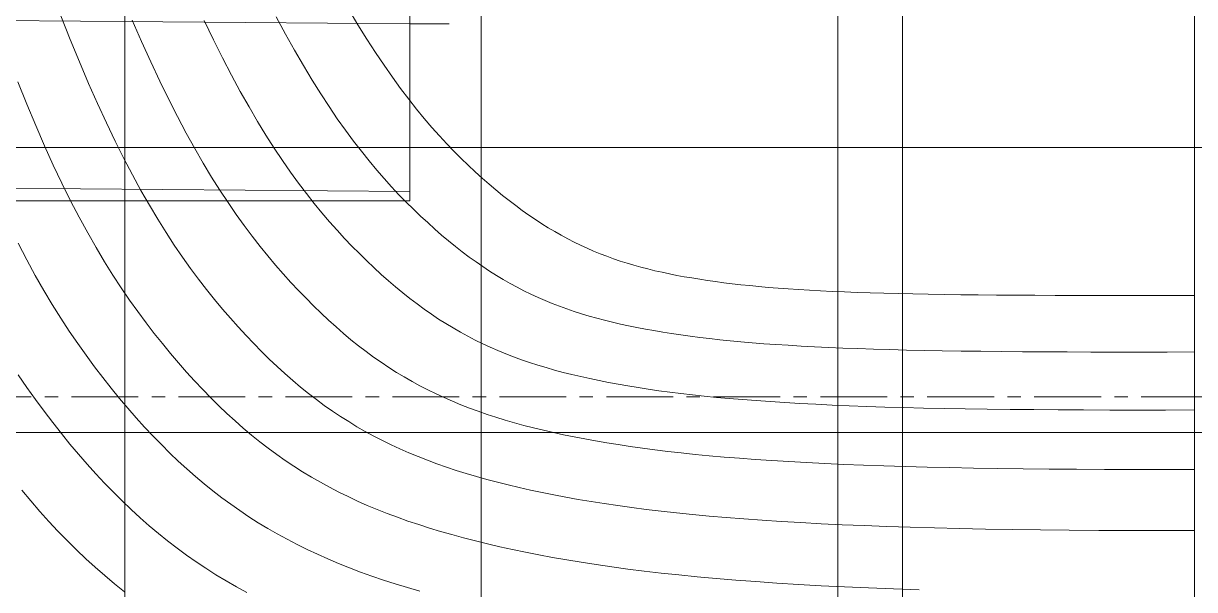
# Model space of a CAD drawing. Extents: x -3086 to 3308, y -97 to 4301.
# Drawn here: x -1642 to 0, y 1430 to 2224 of the extents above; entities that cross this region are included whole.
import ezdxf

# ---------------------------------------------------------------- set-up
doc = ezdxf.new("R2010")
doc.units = 0
doc.header["$LTSCALE"] = 3
doc.header["$MEASUREMENT"] = 0
doc.linetypes.add('CENTER', pattern=[50, 31.25, -6.25, 6.25, -6.25])
doc.layers.get('0').update_dxf_attribs({"linetype": 'CONTINUOUS'})
for name, color, linetype in [('-1', 7, 'CONTINUOUS'), ('-2', 7, 'CONTINUOUS'), ('-3', 7, 'CONTINUOUS'), ('-4', 7, 'CONTINUOUS'), ('1', 7, 'CONTINUOUS'), ('15', 7, 'CONTINUOUS'), ('2', 7, 'CONTINUOUS'), ('3', 7, 'CONTINUOUS'), ('4', 7, 'CONTINUOUS'), ('CENTER', 1, 'CENTER'), ('P1', 1, 'CONTINUOUS'), ('P3', 7, 'CONTINUOUS')]:
    doc.layers.add(name, color=color, linetype=linetype)

msp = doc.modelspace()

# ---------------------------------------------------------------- linework, layer by layer
at = {"layer": '-1', "lineweight": 0, "elevation": -20650}
msp.add_lwpolyline([(-1489.5, 2228.2), (-1476.4, 2198.3), (-1463.5, 2169.8), (-1450.8, 2142.9), (-1438.3, 2117.3), (-1425.9, 2093.1), (-1413.8, 2070.1), (-1401.7, 2048.4), (-1389.8, 2027.8), (-1378.1, 2008.4), (-1366.5, 1989.9), (-1355, 1972.5), (-1343.6, 1955.9), (-1332.4, 1940.2), (-1321.2, 1925.3), (-1310.2, 1911.2), (-1299.3, 1897.7), (-1288.4, 1884.8), (-1277.6, 1872.5), (-1266.9, 1860.7), (-1256.3, 1849.3), (-1245.7, 1838.3), (-1235.1, 1827.7), (-1224.6, 1817.5), (-1214.1, 1807.6), (-1203.6, 1798.2), (-1193.2, 1789.1), (-1182.7, 1780.3), (-1172.2, 1771.9), (-1161.6, 1763.8), (-1151, 1756), (-1140.4, 1748.6), (-1129.7, 1741.4), (-1118.9, 1734.5), (-1108, 1728), (-1097, 1721.7), (-1086, 1715.6), (-1074.8, 1709.8), (-1063.4, 1704.3), (-1051.9, 1699), (-1040.3, 1693.9), (-1028.5, 1689), (-1016.5, 1684.3), (-1004.4, 1679.9), (-992, 1675.6), (-979.4, 1671.5), (-966.6, 1667.6), (-953.6, 1663.8), (-940.3, 1660.2), (-926.8, 1656.8), (-913, 1653.4), (-899, 1650.2), (-884.6, 1647.1), (-870, 1644.1), (-855, 1641.2), (-839.7, 1638.4), (-824, 1635.7), (-807.9, 1633.1), (-791.3, 1630.6), (-774.2, 1628.2), (-756.6, 1625.9), (-738.5, 1623.7), (-719.7, 1621.5), (-700.3, 1619.5), (-680.3, 1617.6), (-659.5, 1615.7), (-638.1, 1614), (-615.8, 1612.3), (-592.7, 1610.8), (-568.8, 1609.3), (-544, 1607.9), (-518.4, 1606.6), (-491.7, 1605.5), (-464.1, 1604.4), (-435.5, 1603.3), (-405.8, 1602.4), (-375, 1601.6), (-343.1, 1600.9), (-310.1, 1600.2), (-275.9, 1599.7), (-240.4, 1599.2), (-203.7, 1598.8), (-165.7, 1598.6), (-126.3, 1598.4), (-85.6, 1598.3), (-43.5, 1598.2), (0, 1598.3)], dxfattribs=at)
at = {"layer": '-2', "lineweight": 0, "elevation": -21050}
msp.add_lwpolyline([(-1388.7, 2227.7), (-1375.7, 2200.8), (-1362.9, 2175.4), (-1350.3, 2151.2), (-1337.9, 2128.4), (-1325.7, 2106.8), (-1313.7, 2086.3), (-1301.9, 2067), (-1290.2, 2048.8), (-1278.7, 2031.5), (-1267.4, 2015.2), (-1256.2, 1999.8), (-1245.2, 1985.2), (-1234.2, 1971.3), (-1223.4, 1958.2), (-1212.7, 1945.7), (-1202.2, 1933.8), (-1191.7, 1922.4), (-1181.3, 1911.6), (-1171, 1901.1), (-1160.7, 1891), (-1150.5, 1881.3), (-1140.4, 1871.9), (-1130.3, 1862.9), (-1120.3, 1854.3), (-1110.2, 1846), (-1100.2, 1838), (-1090.1, 1830.4), (-1080.1, 1823), (-1070, 1816), (-1059.9, 1809.3), (-1049.8, 1802.8), (-1039.6, 1796.7), (-1029.3, 1790.8), (-1018.9, 1785.1), (-1008.5, 1779.8), (-998, 1774.6), (-987.4, 1769.7), (-976.6, 1765), (-965.8, 1760.6), (-954.7, 1756.3), (-943.6, 1752.2), (-932.3, 1748.3), (-920.8, 1744.6), (-909.1, 1741.1), (-897.3, 1737.7), (-885.2, 1734.5), (-873, 1731.4), (-860.5, 1728.5), (-847.8, 1725.7), (-834.8, 1723), (-821.6, 1720.4), (-808.2, 1717.9), (-794.4, 1715.5), (-780.3, 1713.2), (-765.9, 1710.9), (-751.1, 1708.8), (-735.9, 1706.7), (-720.2, 1704.8), (-704.1, 1702.9), (-687.4, 1701.1), (-670.2, 1699.4), (-652.4, 1697.8), (-633.9, 1696.2), (-614.8, 1694.8), (-595, 1693.4), (-574.5, 1692.1), (-553.2, 1690.9), (-531.1, 1689.7), (-508.1, 1688.7), (-484.4, 1687.7), (-459.7, 1686.8), (-434, 1685.9), (-407.4, 1685.2), (-379.8, 1684.5), (-351.2, 1683.9), (-321.5, 1683.4), (-290.6, 1682.9), (-258.7, 1682.5), (-225.5, 1682.2), (-191.2, 1682), (-155.6, 1681.8), (-118.7, 1681.7), (-80.5, 1681.6), (-40.9, 1681.7), (0, 1681.8)], dxfattribs=at)
at = {"layer": '-3', "lineweight": 0, "elevation": -21450}
msp.add_lwpolyline([(-1287.4, 2232.8), (-1274.5, 2208.8), (-1261.8, 2186.1), (-1249.4, 2164.6), (-1237.2, 2144.4), (-1225.2, 2125.2), (-1213.4, 2107.2), (-1201.9, 2090.1), (-1190.5, 2074.1), (-1179.3, 2058.9), (-1168.2, 2044.6), (-1157.4, 2031), (-1146.7, 2018.2), (-1136.1, 2006.1), (-1125.7, 1994.6), (-1115.4, 1983.6), (-1105.2, 1973.2), (-1095.1, 1963.2), (-1085.1, 1953.6), (-1075.2, 1944.4), (-1065.3, 1935.5), (-1055.6, 1927), (-1045.9, 1918.8), (-1036.2, 1910.9), (-1026.6, 1903.4), (-1017, 1896.2), (-1007.4, 1889.3), (-997.9, 1882.7), (-988.3, 1876.4), (-978.7, 1870.3), (-969.2, 1864.6), (-959.5, 1859.1), (-949.9, 1853.8), (-940.2, 1848.8), (-930.4, 1844.1), (-920.5, 1839.5), (-910.6, 1835.2), (-900.6, 1831.1), (-890.5, 1827.2), (-880.3, 1823.5), (-869.9, 1820), (-859.5, 1816.6), (-848.9, 1813.4), (-838.1, 1810.4), (-827.2, 1807.5), (-816.2, 1804.8), (-804.9, 1802.2), (-793.5, 1799.7), (-781.9, 1797.4), (-770, 1795.1), (-758, 1793), (-745.7, 1790.9), (-733.2, 1789), (-720.4, 1787.1), (-707.3, 1785.2), (-693.8, 1783.5), (-680, 1781.9), (-665.8, 1780.3), (-651.1, 1778.8), (-635.9, 1777.4), (-620.2, 1776), (-604, 1774.7), (-587.1, 1773.5), (-569.7, 1772.4), (-551.6, 1771.3), (-532.8, 1770.4), (-513.3, 1769.4), (-493, 1768.6), (-472, 1767.8), (-450.1, 1767.1), (-427.4, 1766.4), (-403.8, 1765.8), (-379.2, 1765.2), (-353.7, 1764.8), (-327.2, 1764.3), (-299.7, 1764), (-271.1, 1763.7), (-241.4, 1763.4), (-210.6, 1763.2), (-178.6, 1763.1), (-145.4, 1763), (-111, 1762.9), (-75.3, 1762.9), (-38.3, 1763), (0, 1763.1)], dxfattribs=at)
at = {"layer": '-4', "lineweight": 0, "elevation": -21850}
msp.add_lwpolyline([(-1185.7, 2243.2), (-1173, 2222), (-1160.5, 2201.9), (-1148.3, 2183), (-1136.3, 2165.1), (-1124.6, 2148.3), (-1113.1, 2132.5), (-1101.8, 2117.6), (-1090.7, 2103.5), (-1079.9, 2090.3), (-1069.2, 2077.8), (-1058.7, 2066), (-1048.3, 2054.9), (-1038.1, 2044.3), (-1028.1, 2034.3), (-1018.2, 2024.8), (-1008.4, 2015.7), (-998.7, 2006.9), (-989.1, 1998.5), (-979.7, 1990.5), (-970.3, 1982.7), (-960.9, 1975.3), (-951.7, 1968.3), (-942.5, 1961.5), (-933.3, 1955), (-924.2, 1948.8), (-915.1, 1942.9), (-906.1, 1937.2), (-897, 1931.8), (-888, 1926.7), (-878.9, 1921.8), (-869.9, 1917.2), (-860.8, 1912.7), (-851.7, 1908.5), (-842.5, 1904.6), (-833.3, 1900.8), (-824, 1897.2), (-814.7, 1893.8), (-805.2, 1890.6), (-795.7, 1887.6), (-786.1, 1884.7), (-776.4, 1882), (-766.6, 1879.5), (-756.6, 1877), (-746.5, 1874.8), (-736.3, 1872.6), (-725.9, 1870.5), (-715.4, 1868.6), (-704.7, 1866.8), (-693.8, 1865), (-682.8, 1863.3), (-671.5, 1861.7), (-660, 1860.2), (-648.2, 1858.8), (-636.1, 1857.4), (-623.7, 1856.1), (-610.9, 1854.9), (-597.6, 1853.7), (-584, 1852.6), (-569.9, 1851.5), (-555.2, 1850.6), (-540, 1849.7), (-524.3, 1848.8), (-507.9, 1848), (-490.9, 1847.3), (-473.2, 1846.6), (-454.8, 1846), (-435.6, 1845.4), (-415.7, 1844.9), (-395, 1844.4), (-373.4, 1844), (-350.9, 1843.7), (-327.5, 1843.3), (-303.2, 1843.1), (-277.8, 1842.8), (-251.5, 1842.6), (-224.1, 1842.5), (-195.6, 1842.4), (-166, 1842.3), (-135.2, 1842.2), (-103.3, 1842.2), (-70.1, 1842.3), (-35.7, 1842.3), (0, 1842.4)], dxfattribs=at)
at = {"lineweight": 0, "elevation": -20250}
msp.add_lwpolyline([(-1589.5, 2234.3), (-1576.4, 2201.2), (-1563.5, 2169.7), (-1550.8, 2139.7), (-1538.2, 2111.3), (-1525.7, 2084.3), (-1513.4, 2058.7), (-1501.2, 2034.4), (-1489.1, 2011.4), (-1477.2, 1989.5), (-1465.3, 1968.9), (-1453.6, 1949.2), (-1441.9, 1930.6), (-1430.4, 1912.9), (-1419, 1896.2), (-1407.6, 1880.2), (-1396.3, 1865), (-1385.1, 1850.5), (-1373.9, 1836.6), (-1362.8, 1823.3), (-1351.8, 1810.5), (-1340.8, 1798.2), (-1329.9, 1786.3), (-1319, 1774.8), (-1308.1, 1763.7), (-1297.2, 1753), (-1286.3, 1742.7), (-1275.3, 1732.7), (-1264.4, 1723.1), (-1253.4, 1713.9), (-1242.3, 1705), (-1231.2, 1696.4), (-1220.1, 1688.2), (-1208.8, 1680.3), (-1197.4, 1672.7), (-1185.9, 1665.4), (-1174.3, 1658.3), (-1162.6, 1651.6), (-1150.7, 1645.1), (-1138.6, 1638.8), (-1126.4, 1632.9), (-1114, 1627.1), (-1101.4, 1621.6), (-1088.6, 1616.3), (-1075.6, 1611.2), (-1062.4, 1606.3), (-1048.9, 1601.6), (-1035.2, 1597.1), (-1021.2, 1592.7), (-1006.9, 1588.5), (-992.4, 1584.4), (-977.5, 1580.5), (-962.4, 1576.7), (-946.9, 1573.1), (-931.1, 1569.5), (-914.9, 1566.1), (-898.4, 1562.8), (-881.4, 1559.5), (-864, 1556.4), (-846.1, 1553.4), (-827.6, 1550.5), (-808.6, 1547.6), (-789, 1544.9), (-768.8, 1542.3), (-747.8, 1539.9), (-726.2, 1537.5), (-703.8, 1535.2), (-680.7, 1533), (-656.7, 1531), (-631.9, 1529), (-606.3, 1527.2), (-579.6, 1525.4), (-552.1, 1523.8), (-523.5, 1522.3), (-494, 1520.9), (-463.3, 1519.6), (-431.6, 1518.4), (-398.7, 1517.3), (-364.7, 1516.3), (-329.5, 1515.5), (-293, 1514.7), (-255.2, 1514.1), (-216.2, 1513.5), (-175.8, 1513.1), (-134, 1512.8), (-90.8, 1512.6), (-46.1, 1512.5), (0, 1512.6)], dxfattribs=at)
at = {"layer": '1', "lineweight": 0, "elevation": -19850}
msp.add_lwpolyline([(-1649.9, 2141.9), (-1637.3, 2110.5), (-1624.8, 2080.6), (-1612.4, 2052.2), (-1600.1, 2025.2), (-1587.9, 1999.6), (-1575.8, 1975.2), (-1563.7, 1952.1), (-1551.8, 1930.2), (-1539.9, 1909.4), (-1528.1, 1889.6), (-1516.4, 1870.8), (-1504.7, 1852.9), (-1493.1, 1835.9), (-1481.6, 1819.6), (-1470.1, 1804), (-1458.6, 1789.2), (-1447.2, 1774.9), (-1435.9, 1761.1), (-1424.5, 1747.8), (-1413.2, 1734.9), (-1401.9, 1722.5), (-1390.6, 1710.5), (-1379.3, 1698.9), (-1368, 1687.6), (-1356.6, 1676.8), (-1345.2, 1666.4), (-1333.7, 1656.3), (-1322.1, 1646.5), (-1310.5, 1637.2), (-1298.8, 1628.1), (-1286.9, 1619.4), (-1274.9, 1611), (-1262.8, 1602.9), (-1250.6, 1595.1), (-1238.2, 1587.6), (-1225.6, 1580.4), (-1212.9, 1573.4), (-1199.9, 1566.7), (-1186.7, 1560.2), (-1173.4, 1554), (-1159.8, 1548), (-1145.9, 1542.2), (-1131.8, 1536.6), (-1117.4, 1531.2), (-1102.8, 1526), (-1087.8, 1521), (-1072.6, 1516.2), (-1057, 1511.5), (-1041.1, 1506.9), (-1024.9, 1502.5), (-1008.3, 1498.3), (-991.4, 1494.1), (-974, 1490), (-956.3, 1486.1), (-938.1, 1482.3), (-919.3, 1478.6), (-900.1, 1475), (-880.3, 1471.5), (-859.9, 1468.1), (-838.9, 1464.9), (-817.2, 1461.7), (-794.7, 1458.7), (-771.6, 1455.8), (-747.6, 1453), (-722.9, 1450.4), (-697.2, 1447.9), (-670.7, 1445.5), (-643.3, 1443.2), (-614.9, 1441), (-585.5, 1439), (-555.1, 1437.1), (-523.5, 1435.3), (-490.9, 1433.7), (-457.2, 1432.2), (-422.2, 1430.8), (-386.1, 1429.5)], dxfattribs=at)
at = {"layer": '15', "color": 15, "lineweight": 0}
msp.add_polyline3d([(0, 453.1, 0), (0, 3305, 0)], dxfattribs=at)
msp.add_polyline3d([(0, 453.1, 0), (0, 3305, 0)], dxfattribs=at)
at = {"layer": '2', "lineweight": 0, "elevation": -19450}
msp.add_lwpolyline([(-1649.4, 1915.6), (-1637.4, 1892.4), (-1625.4, 1870.4), (-1613.4, 1849.4), (-1601.5, 1829.5), (-1589.6, 1810.4), (-1577.7, 1792.3), (-1565.9, 1775), (-1554.1, 1758.4), (-1542.4, 1742.4), (-1530.6, 1727.1), (-1518.9, 1712.3), (-1507.2, 1698), (-1495.5, 1684.2), (-1483.9, 1670.8), (-1472.1, 1657.8), (-1460.4, 1645.3), (-1448.6, 1633.1), (-1436.8, 1621.4), (-1424.9, 1610), (-1412.9, 1599.1), (-1400.9, 1588.5), (-1388.7, 1578.2), (-1376.4, 1568.3), (-1364, 1558.7), (-1351.4, 1549.5), (-1338.7, 1540.6), (-1325.8, 1532), (-1312.7, 1523.6), (-1299.4, 1515.6), (-1286, 1507.9), (-1272.3, 1500.4), (-1258.4, 1493.1), (-1244.2, 1486.2), (-1229.8, 1479.4), (-1215.1, 1472.9), (-1200.1, 1466.6), (-1184.9, 1460.4), (-1169.3, 1454.5), (-1153.4, 1448.8), (-1137.2, 1443.2), (-1120.6, 1437.8), (-1103.7, 1432.6), (-1086.4, 1427.5)], dxfattribs=at)
at = {"layer": '3', "lineweight": 0}
msp.add_line((-1100, 3928.8, -14650), (-1100, 1975, -14650), dxfattribs=at)
at = {"layer": '3', "lineweight": 0, "elevation": -19050}
msp.add_lwpolyline([(-1649.2, 1731), (-1637.1, 1713.4), (-1625, 1696.4), (-1613, 1680), (-1600.9, 1664.2), (-1588.8, 1648.9), (-1576.7, 1634), (-1564.6, 1619.6), (-1552.5, 1605.7), (-1540.4, 1592.2), (-1528.1, 1579.1), (-1515.8, 1566.4), (-1503.4, 1554.1), (-1490.9, 1542.2), (-1478.3, 1530.7), (-1465.6, 1519.5), (-1452.8, 1508.7), (-1439.8, 1498.2), (-1426.6, 1488.1), (-1413.2, 1478.3), (-1399.7, 1468.9), (-1386, 1459.7), (-1372, 1450.8), (-1357.8, 1442.2), (-1343.4, 1433.9), (-1328.7, 1425.9)], dxfattribs=at)
at = {"layer": '4', "lineweight": 0, "elevation": -18650}
msp.add_lwpolyline([(-1644.1, 1569.1), (-1631.6, 1554.1), (-1618.9, 1539.6), (-1606.3, 1525.5), (-1593.5, 1511.8), (-1580.6, 1498.6), (-1567.6, 1485.7), (-1554.5, 1473.2), (-1541.2, 1461.1), (-1527.8, 1449.4), (-1514.2, 1438), (-1500.4, 1426.9)], dxfattribs=at)
at = {"layer": 'CENTER', "linetype": 'Continuous', "lineweight": 0}
for p, q in [((0, 2050), (-2982.3, 2050)), ((0, 2050), (2982.3, 2050)), ((0, 1650), (-2982.3, 1650)), ((0, 1650), (2982.3, 1650))]:
    msp.add_line(p, q, dxfattribs=at)
at = {"layer": 'CENTER', "color": 5, "lineweight": 0}
msp.add_line((3169.1, 1700, -10650), (-2987.4, 1700, -10650), dxfattribs=at)
at = {"layer": 'P1', "lineweight": 0}
for p, q in [((-1500, 0, -10650), (-1500, 4224.4, -10650)), ((-1000, 0, -10650), (-1000, 4224.4, -10650)), ((-500, 0, -10650), (-500, 4224.4, -10650)), ((-409.4, 3188.3, 78.5), (-409.4, 493, 78.5))]:
    msp.add_line(p, q, dxfattribs=at)
at = {"layer": 'P3', "lineweight": 0}
for p, q in [((0, -30, -10650), (0, 4272.1, -10650)), ((-1100, 2223.1, -15302.9), (-1100, 1988.1, -15302.9))]:
    msp.add_line(p, q, dxfattribs=at)
at = {"layer": 'P3', "color": 7, "linetype": 'Continuous', "lineweight": 0}
msp.add_line((-1100, 2870, -15302.9), (-1100, 1988.1, -15302.9), dxfattribs=at)
at = {"layer": 'P3', "lineweight": 0, "extrusion": (0, 1, 0)}
for p, q in [((-1750, 2228.4, -15571.5), (-1100, 2223.1, -15302.9)), ((-1750, 1993.4, -15571.5), (-1100, 1988.1, -15302.9)), ((-1750, 1975, -14650), (-1100, 1975, -14650))]:
    msp.add_line(p, q, dxfattribs=at)
at = {"layer": 'P3', "lineweight": 0, "extrusion": (-6.46226e-15, 0.9998, 0.019996)}
msp.add_line((-1100, 1988.1, -15302.9), (-1100, 1975, -14650), dxfattribs=at)
at = {"layer": 'P3', "color": 7, "lineweight": 0, "extrusion": (0, 1, 0)}
msp.add_arc((1025, -15302.9, 2223.1), 75, 285.4772, 0, dxfattribs=at)

doc.saveas('drawing.dxf')
